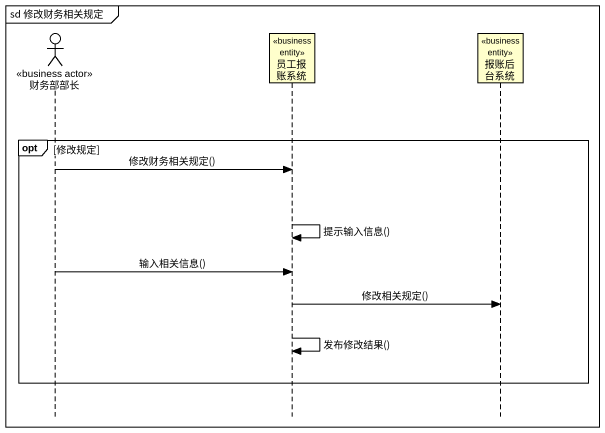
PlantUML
@startuml
mainframe sd 修改财务相关规定
hide footbox
actor 财务部部长 <<business actor>>
participant 员工报账系统 <<business entity>>
participant 报账后台系统 <<business entity>>

opt 修改规定
  财务部部长 -> 员工报账系统 : 修改财务相关规定()
  员工报账系统 -> 员工报账系统 : 提示输入信息()
  财务部部长 -> 员工报账系统 : 输入相关信息()
  员工报账系统 -> 报账后台系统 : 修改相关规定()
  员工报账系统 -> 员工报账系统 : 发布修改结果()
end
@enduml
